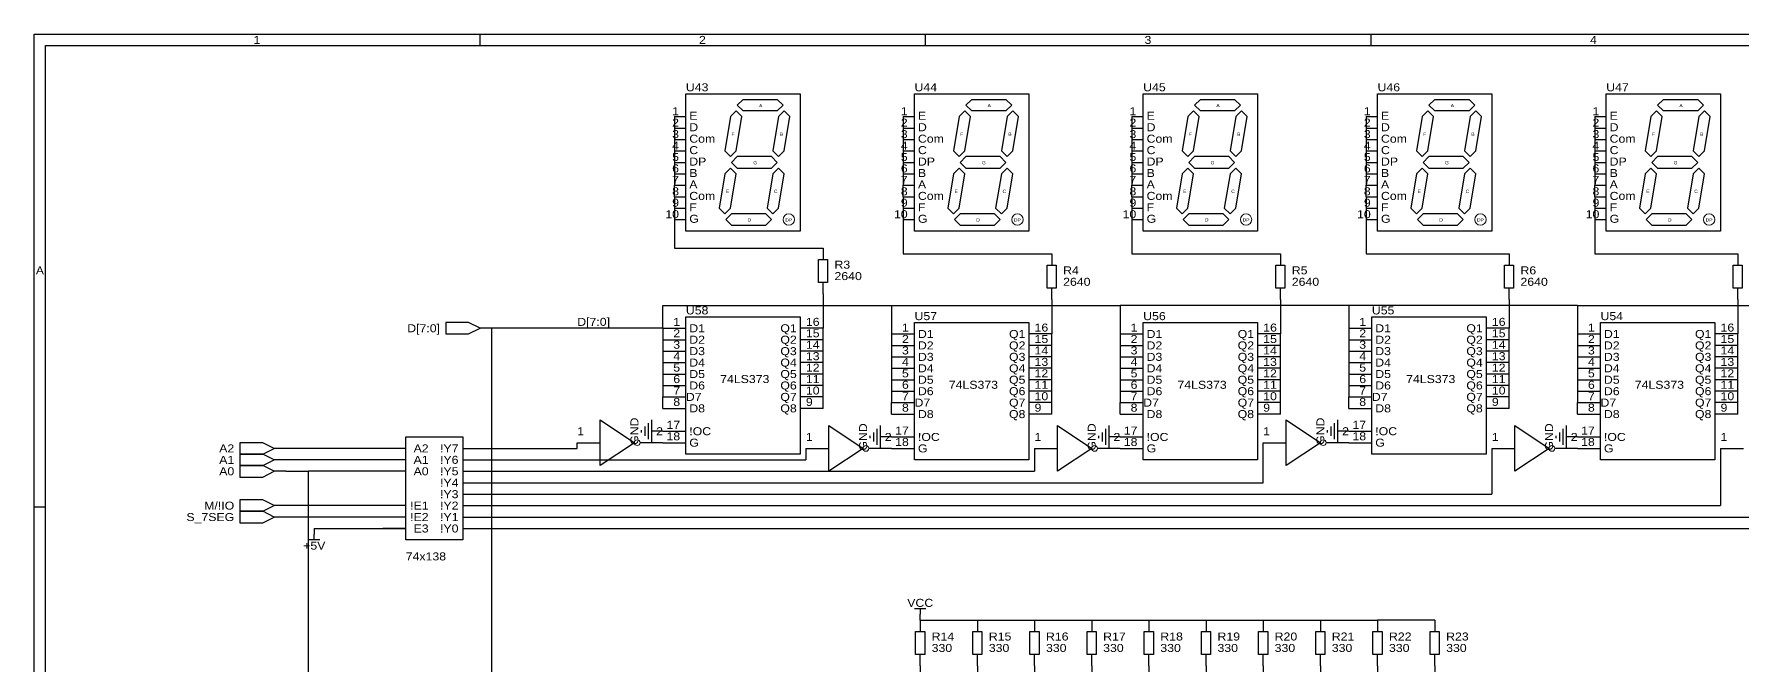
# Model space of a CAD drawing. Header units: millimetres. Extents: x 0 to 594, y 0 to 420.
# Drawn here: x 0 to 379.6, y 279.4 to 419.6 of the extents above; entities that cross this region are included whole.
import ezdxf
from ezdxf.enums import TextEntityAlignment as Align

# ---------------------------------------------------------------- set-up
doc = ezdxf.new("R2010")
doc.units = ezdxf.units.MM
doc.header["$MEASUREMENT"] = 0
doc.styles.get("Standard").update_dxf_attribs({"font": 'arial.ttf'})

msp = doc.modelspace()

# ---------------------------------------------------------------- linework, layer by layer
at = {"color": 1, "true_color": 0xa00000}
for points in [[(0, 419.61), (593.85, 419.61), (593.85, 0), (0, 0)], [(2.54, 417.07), (591.31, 417.07), (591.31, 2.54), (2.54, 2.54)], [(174.24, 364.49), (174.24, 369.57), (176.28, 369.57), (176.28, 364.49)], [(225.04, 363.22), (225.04, 368.3), (227.08, 368.3), (227.08, 363.22)], [(275.84, 363.22), (275.84, 368.3), (277.88, 368.3), (277.88, 363.22)], [(326.64, 363.22), (326.64, 368.3), (328.68, 368.3), (328.68, 363.22)], [(377.44, 363.22), (377.44, 368.3), (379.48, 368.3), (379.48, 363.22)], [(144.78, 356.87), (170.18, 356.87), (170.18, 326.39), (144.78, 326.39)], [(297.18, 356.87), (322.58, 356.87), (322.58, 326.39), (297.18, 326.39)], [(99.06, 354.33), (96.52, 355.6), (91.44, 355.6), (91.44, 353.06), (96.52, 353.06)], [(195.58, 355.6), (220.98, 355.6), (220.98, 325.12), (195.58, 325.12)], [(246.38, 355.6), (271.78, 355.6), (271.78, 325.12), (246.38, 325.12)], [(347.98, 355.6), (373.38, 355.6), (373.38, 325.12), (347.98, 325.12)], [(125.73, 328.93), (125.73, 334.01), (133.35, 328.93), (125.73, 323.85)], [(176.53, 327.66), (176.53, 332.74), (184.15, 327.66), (176.53, 322.58)], [(227.33, 327.66), (227.33, 332.74), (234.95, 327.66), (227.33, 322.58)], [(278.13, 328.93), (278.13, 334.01), (285.75, 328.93), (278.13, 323.85)], [(328.93, 327.66), (328.93, 332.74), (336.55, 327.66), (328.93, 322.58)], [(53.34, 327.66), (50.8, 328.93), (45.72, 328.93), (45.72, 326.39), (50.8, 326.39)], [(82.55, 330.2), (95.25, 330.2), (95.25, 307.34), (82.55, 307.34)], [(53.34, 325.12), (50.8, 326.39), (45.72, 326.39), (45.72, 323.85), (50.8, 323.85)], [(53.34, 322.58), (50.8, 323.85), (45.72, 323.85), (45.72, 321.31), (50.8, 321.31)], [(53.34, 314.96), (50.8, 316.23), (45.72, 316.23), (45.72, 313.69), (50.8, 313.69)], [(53.34, 312.42), (50.8, 313.69), (45.72, 313.69), (45.72, 311.15), (50.8, 311.15)], [(195.83, 281.94), (195.83, 287.02), (197.87, 287.02), (197.87, 281.94)], [(208.53, 281.94), (208.53, 287.02), (210.57, 287.02), (210.57, 281.94)], [(221.23, 281.94), (221.23, 287.02), (223.27, 287.02), (223.27, 281.94)], [(233.93, 281.94), (233.93, 287.02), (235.97, 287.02), (235.97, 281.94)], [(246.63, 281.94), (246.63, 287.02), (248.67, 287.02), (248.67, 281.94)], [(259.33, 281.94), (259.33, 287.02), (261.37, 287.02), (261.37, 281.94)], [(272.03, 281.94), (272.03, 287.02), (274.07, 287.02), (274.07, 281.94)], [(284.73, 281.94), (284.73, 287.02), (286.77, 287.02), (286.77, 281.94)], [(297.43, 281.94), (297.43, 287.02), (299.47, 287.02), (299.47, 281.94)], [(310.13, 281.94), (310.13, 287.02), (312.17, 287.02), (312.17, 281.94)]]:
    msp.add_lwpolyline(points, close=True, dxfattribs=at)
for points in [[(98.98, 419.61), (98.98, 417.07)], [(197.95, 419.61), (197.95, 417.07)], [(296.93, 419.61), (296.93, 417.07)], [(144.78, 406.4), (170.18, 406.4)], [(144.78, 375.92), (144.78, 406.4)], [(170.18, 406.4), (170.18, 375.92)], [(195.58, 406.4), (220.98, 406.4)], [(195.58, 375.92), (195.58, 406.4)], [(220.98, 406.4), (220.98, 375.92)], [(246.38, 406.4), (271.78, 406.4)], [(246.38, 375.92), (246.38, 406.4)], [(271.78, 406.4), (271.78, 375.92)], [(298.45, 406.4), (323.85, 406.4)], [(298.45, 375.92), (298.45, 406.4)], [(323.85, 406.4), (323.85, 375.92)], [(349.25, 406.4), (374.65, 406.4)], [(349.25, 375.92), (349.25, 406.4)], [(374.65, 406.4), (374.65, 375.92)], [(155.96, 402.59), (154.69, 401.32)], [(155.96, 402.59), (157.23, 401.32)], [(156.21, 403.86), (157.48, 405.13)], [(157.48, 402.59), (156.21, 403.86)], [(157.48, 405.13), (165.1, 405.13)], [(165.1, 402.59), (157.48, 402.59)], [(165.1, 405.13), (166.37, 403.86)], [(166.37, 403.86), (165.1, 402.59)], [(166.62, 402.59), (165.35, 401.32)], [(166.62, 402.59), (167.89, 401.32)], [(206.76, 402.59), (205.49, 401.32)], [(206.76, 402.59), (208.03, 401.32)], [(207.01, 403.86), (208.28, 405.13)], [(208.28, 402.59), (207.01, 403.86)], [(208.28, 405.13), (215.9, 405.13)], [(215.9, 402.59), (208.28, 402.59)], [(215.9, 405.13), (217.17, 403.86)], [(217.17, 403.86), (215.9, 402.59)], [(217.42, 402.59), (216.15, 401.32)], [(217.42, 402.59), (218.69, 401.32)], [(257.56, 402.59), (256.29, 401.32)], [(257.56, 402.59), (258.83, 401.32)], [(257.81, 403.86), (259.08, 405.13)], [(259.08, 402.59), (257.81, 403.86)], [(259.08, 405.13), (266.7, 405.13)], [(266.7, 402.59), (259.08, 402.59)], [(266.7, 405.13), (267.97, 403.86)], [(267.97, 403.86), (266.7, 402.59)], [(268.22, 402.59), (266.95, 401.32)], [(268.22, 402.59), (269.49, 401.32)], [(309.63, 402.59), (308.36, 401.32)], [(309.63, 402.59), (310.9, 401.32)], [(309.88, 403.86), (311.15, 405.13)], [(311.15, 402.59), (309.88, 403.86)], [(311.15, 405.13), (318.77, 405.13)], [(318.77, 402.59), (311.15, 402.59)], [(318.77, 405.13), (320.04, 403.86)], [(320.04, 403.86), (318.77, 402.59)], [(320.29, 402.59), (319.02, 401.32)], [(320.29, 402.59), (321.56, 401.32)], [(360.43, 402.59), (359.16, 401.32)], [(360.43, 402.59), (361.7, 401.32)], [(360.68, 403.86), (361.95, 405.13)], [(361.95, 402.59), (360.68, 403.86)], [(361.95, 405.13), (369.57, 405.13)], [(369.57, 402.59), (361.95, 402.59)], [(369.57, 405.13), (370.84, 403.86)], [(370.84, 403.86), (369.57, 402.59)], [(371.09, 402.59), (369.82, 401.32)], [(371.09, 402.59), (372.36, 401.32)], [(154.69, 401.32), (153.42, 393.7)], [(155.96, 393.7), (157.23, 401.32)], [(165.35, 401.32), (164.08, 393.7)], [(166.62, 393.7), (167.89, 401.32)], [(205.49, 401.32), (204.22, 393.7)], [(206.76, 393.7), (208.03, 401.32)], [(216.15, 401.32), (214.88, 393.7)], [(217.42, 393.7), (218.69, 401.32)], [(256.29, 401.32), (255.02, 393.7)], [(257.56, 393.7), (258.83, 401.32)], [(266.95, 401.32), (265.68, 393.7)], [(268.22, 393.7), (269.49, 401.32)], [(308.36, 401.32), (307.09, 393.7)], [(309.63, 393.7), (310.9, 401.32)], [(319.02, 401.32), (317.75, 393.7)], [(320.29, 393.7), (321.56, 401.32)], [(359.16, 401.32), (357.89, 393.7)], [(360.43, 393.7), (361.7, 401.32)], [(369.82, 401.32), (368.55, 393.7)], [(371.09, 393.7), (372.36, 401.32)], [(153.42, 393.7), (154.69, 392.43)], [(154.69, 392.43), (155.96, 393.7)], [(154.94, 391.16), (156.21, 392.43)], [(154.94, 391.16), (156.21, 389.89)], [(163.83, 392.43), (156.21, 392.43)], [(165.1, 391.16), (163.83, 392.43)], [(163.83, 389.89), (165.1, 391.16)], [(164.08, 393.7), (165.35, 392.43)], [(165.35, 392.43), (166.62, 393.7)], [(204.22, 393.7), (205.49, 392.43)], [(205.49, 392.43), (206.76, 393.7)], [(205.74, 391.16), (207.01, 392.43)], [(205.74, 391.16), (207.01, 389.89)], [(214.63, 392.43), (207.01, 392.43)], [(215.9, 391.16), (214.63, 392.43)], [(214.63, 389.89), (215.9, 391.16)], [(214.88, 393.7), (216.15, 392.43)], [(216.15, 392.43), (217.42, 393.7)], [(255.02, 393.7), (256.29, 392.43)], [(256.29, 392.43), (257.56, 393.7)], [(256.54, 391.16), (257.81, 392.43)], [(256.54, 391.16), (257.81, 389.89)], [(265.43, 392.43), (257.81, 392.43)], [(266.7, 391.16), (265.43, 392.43)], [(265.43, 389.89), (266.7, 391.16)], [(265.68, 393.7), (266.95, 392.43)], [(266.95, 392.43), (268.22, 393.7)], [(307.09, 393.7), (308.36, 392.43)], [(308.36, 392.43), (309.63, 393.7)], [(308.61, 391.16), (309.88, 392.43)], [(308.61, 391.16), (309.88, 389.89)], [(317.5, 392.43), (309.88, 392.43)], [(318.77, 391.16), (317.5, 392.43)], [(317.5, 389.89), (318.77, 391.16)], [(317.75, 393.7), (319.02, 392.43)], [(319.02, 392.43), (320.29, 393.7)], [(357.89, 393.7), (359.16, 392.43)], [(359.16, 392.43), (360.43, 393.7)], [(359.41, 391.16), (360.68, 392.43)], [(359.41, 391.16), (360.68, 389.89)], [(368.3, 392.43), (360.68, 392.43)], [(369.57, 391.16), (368.3, 392.43)], [(368.3, 389.89), (369.57, 391.16)], [(368.55, 393.7), (369.82, 392.43)], [(369.82, 392.43), (371.09, 393.7)], [(153.42, 388.62), (152.15, 381)], [(154.69, 389.89), (153.42, 388.62)], [(154.69, 389.89), (155.96, 388.62)], [(154.69, 381), (155.96, 388.62)], [(156.21, 389.89), (163.83, 389.89)], [(164.08, 388.62), (162.81, 381)], [(165.35, 389.89), (164.08, 388.62)], [(165.35, 389.89), (166.62, 388.62)], [(165.35, 381), (166.62, 388.62)], [(204.22, 388.62), (202.95, 381)], [(205.49, 389.89), (204.22, 388.62)], [(205.49, 389.89), (206.76, 388.62)], [(205.49, 381), (206.76, 388.62)], [(207.01, 389.89), (214.63, 389.89)], [(214.88, 388.62), (213.61, 381)], [(216.15, 389.89), (214.88, 388.62)], [(216.15, 389.89), (217.42, 388.62)], [(216.15, 381), (217.42, 388.62)], [(255.02, 388.62), (253.75, 381)], [(256.29, 389.89), (255.02, 388.62)], [(256.29, 389.89), (257.56, 388.62)], [(256.29, 381), (257.56, 388.62)], [(257.81, 389.89), (265.43, 389.89)], [(265.68, 388.62), (264.41, 381)], [(266.95, 389.89), (265.68, 388.62)], [(266.95, 389.89), (268.22, 388.62)], [(266.95, 381), (268.22, 388.62)], [(307.09, 388.62), (305.82, 381)], [(308.36, 389.89), (307.09, 388.62)], [(308.36, 389.89), (309.63, 388.62)], [(308.36, 381), (309.63, 388.62)], [(309.88, 389.89), (317.5, 389.89)], [(317.75, 388.62), (316.48, 381)], [(319.02, 389.89), (317.75, 388.62)], [(319.02, 389.89), (320.29, 388.62)], [(319.02, 381), (320.29, 388.62)], [(357.89, 388.62), (356.62, 381)], [(359.16, 389.89), (357.89, 388.62)], [(359.16, 389.89), (360.43, 388.62)], [(359.16, 381), (360.43, 388.62)], [(360.68, 389.89), (368.3, 389.89)], [(368.55, 388.62), (367.28, 381)], [(369.82, 389.89), (368.55, 388.62)], [(369.82, 389.89), (371.09, 388.62)], [(369.82, 381), (371.09, 388.62)], [(152.15, 381), (153.42, 379.73)], [(153.42, 379.73), (154.69, 381)], [(153.67, 378.46), (154.94, 379.73)], [(162.56, 379.73), (154.94, 379.73)], [(163.83, 378.46), (162.56, 379.73)], [(162.81, 381), (164.08, 379.73)], [(164.08, 379.73), (165.35, 381)], [(202.95, 381), (204.22, 379.73)], [(204.22, 379.73), (205.49, 381)], [(204.47, 378.46), (205.74, 379.73)], [(213.36, 379.73), (205.74, 379.73)], [(214.63, 378.46), (213.36, 379.73)], [(213.61, 381), (214.88, 379.73)], [(214.88, 379.73), (216.15, 381)], [(253.75, 381), (255.02, 379.73)], [(255.02, 379.73), (256.29, 381)], [(255.27, 378.46), (256.54, 379.73)], [(264.16, 379.73), (256.54, 379.73)], [(265.43, 378.46), (264.16, 379.73)], [(264.41, 381), (265.68, 379.73)], [(265.68, 379.73), (266.95, 381)], [(305.82, 381), (307.09, 379.73)], [(307.09, 379.73), (308.36, 381)], [(307.34, 378.46), (308.61, 379.73)], [(316.23, 379.73), (308.61, 379.73)], [(317.5, 378.46), (316.23, 379.73)], [(316.48, 381), (317.75, 379.73)], [(317.75, 379.73), (319.02, 381)], [(356.62, 381), (357.89, 379.73)], [(357.89, 379.73), (359.16, 381)], [(358.14, 378.46), (359.41, 379.73)], [(367.03, 379.73), (359.41, 379.73)], [(368.3, 378.46), (367.03, 379.73)], [(367.28, 381), (368.55, 379.73)], [(368.55, 379.73), (369.82, 381)], [(170.18, 375.92), (144.78, 375.92)], [(153.67, 378.46), (154.94, 377.19)], [(154.94, 377.19), (162.56, 377.19)], [(162.56, 377.19), (163.83, 378.46)], [(220.98, 375.92), (195.58, 375.92)], [(204.47, 378.46), (205.74, 377.19)], [(205.74, 377.19), (213.36, 377.19)], [(213.36, 377.19), (214.63, 378.46)], [(271.78, 375.92), (246.38, 375.92)], [(255.27, 378.46), (256.54, 377.19)], [(256.54, 377.19), (264.16, 377.19)], [(264.16, 377.19), (265.43, 378.46)], [(323.85, 375.92), (298.45, 375.92)], [(307.34, 378.46), (308.61, 377.19)], [(308.61, 377.19), (316.23, 377.19)], [(316.23, 377.19), (317.5, 378.46)], [(374.65, 375.92), (349.25, 375.92)], [(358.14, 378.46), (359.41, 377.19)], [(359.41, 377.19), (367.03, 377.19)], [(367.03, 377.19), (368.3, 378.46)], [(134.87, 331.72), (134.87, 331.22)], [(135.64, 332.49), (135.64, 330.45)], [(136.4, 333.25), (136.4, 329.69)], [(137.16, 334.01), (137.16, 328.93)], [(185.67, 330.45), (185.67, 329.95)], [(186.44, 331.22), (186.44, 329.18)], [(187.2, 331.98), (187.2, 328.42)], [(187.96, 332.74), (187.96, 327.66)], [(236.47, 330.45), (236.47, 329.95)], [(237.24, 331.22), (237.24, 329.18)], [(238, 331.98), (238, 328.42)], [(238.76, 332.74), (238.76, 327.66)], [(287.27, 331.72), (287.27, 331.22)], [(288.04, 332.49), (288.04, 330.45)], [(288.8, 333.25), (288.8, 329.69)], [(289.56, 334.01), (289.56, 328.93)], [(338.07, 330.45), (338.07, 329.95)], [(338.84, 331.22), (338.84, 329.18)], [(339.6, 331.98), (339.6, 328.42)], [(340.36, 332.74), (340.36, 327.66)], [(0, 314.71), (2.54, 314.71)], [(62.23, 307.34), (62.23, 308.61)], [(63.5, 307.34), (60.96, 307.34)], [(195.58, 292.1), (198.12, 292.1)], [(196.85, 292.1), (196.85, 290.83)]]:
    msp.add_lwpolyline(points, dxfattribs=at)
at = {"color": 1, "true_color": 0x880000}
for points in [[(142.24, 401.32), (144.78, 401.32)], [(142.24, 398.78), (144.78, 398.78)], [(193.04, 401.32), (195.58, 401.32)], [(193.04, 398.78), (195.58, 398.78)], [(243.84, 401.32), (246.38, 401.32)], [(243.84, 398.78), (246.38, 398.78)], [(295.91, 401.32), (298.45, 401.32)], [(295.91, 398.78), (298.45, 398.78)], [(346.71, 401.32), (349.25, 401.32)], [(346.71, 398.78), (349.25, 398.78)], [(142.24, 396.24), (144.78, 396.24)], [(193.04, 396.24), (195.58, 396.24)], [(243.84, 396.24), (246.38, 396.24)], [(295.91, 396.24), (298.45, 396.24)], [(346.71, 396.24), (349.25, 396.24)], [(142.24, 393.7), (144.78, 393.7)], [(142.24, 391.16), (144.78, 391.16)], [(193.04, 393.7), (195.58, 393.7)], [(193.04, 391.16), (195.58, 391.16)], [(243.84, 393.7), (246.38, 393.7)], [(243.84, 391.16), (246.38, 391.16)], [(295.91, 393.7), (298.45, 393.7)], [(295.91, 391.16), (298.45, 391.16)], [(346.71, 393.7), (349.25, 393.7)], [(346.71, 391.16), (349.25, 391.16)], [(142.24, 388.62), (144.78, 388.62)], [(193.04, 388.62), (195.58, 388.62)], [(243.84, 388.62), (246.38, 388.62)], [(295.91, 388.62), (298.45, 388.62)], [(346.71, 388.62), (349.25, 388.62)], [(142.24, 386.08), (144.78, 386.08)], [(142.24, 383.54), (144.78, 383.54)], [(193.04, 386.08), (195.58, 386.08)], [(193.04, 383.54), (195.58, 383.54)], [(243.84, 386.08), (246.38, 386.08)], [(243.84, 383.54), (246.38, 383.54)], [(295.91, 386.08), (298.45, 386.08)], [(295.91, 383.54), (298.45, 383.54)], [(346.71, 386.08), (349.25, 386.08)], [(346.71, 383.54), (349.25, 383.54)], [(142.24, 381), (144.78, 381)], [(193.04, 381), (195.58, 381)], [(243.84, 381), (246.38, 381)], [(295.91, 381), (298.45, 381)], [(346.71, 381), (349.25, 381)], [(142.24, 378.46), (144.78, 378.46)], [(193.04, 378.46), (195.58, 378.46)], [(243.84, 378.46), (246.38, 378.46)], [(295.91, 378.46), (298.45, 378.46)], [(346.71, 378.46), (349.25, 378.46)], [(175.26, 372.11), (175.26, 369.57)], [(226.06, 370.84), (226.06, 368.3)], [(276.86, 370.84), (276.86, 368.3)], [(327.66, 370.84), (327.66, 368.3)], [(378.46, 370.84), (378.46, 368.3)], [(175.26, 361.95), (175.26, 364.49)], [(226.06, 360.68), (226.06, 363.22)], [(276.86, 360.68), (276.86, 363.22)], [(327.66, 360.68), (327.66, 363.22)], [(378.46, 360.68), (378.46, 363.22)], [(101.6, 354.33), (99.06, 354.33)], [(139.7, 354.33), (144.78, 354.33)], [(175.26, 354.33), (170.18, 354.33)], [(190.5, 353.06), (195.58, 353.06)], [(226.06, 353.06), (220.98, 353.06)], [(241.3, 353.06), (246.38, 353.06)], [(276.86, 353.06), (271.78, 353.06)], [(292.1, 354.33), (297.18, 354.33)], [(327.66, 354.33), (322.58, 354.33)], [(342.9, 353.06), (347.98, 353.06)], [(378.46, 353.06), (373.38, 353.06)], [(139.7, 351.79), (144.78, 351.79)], [(139.7, 349.25), (144.78, 349.25)], [(175.26, 351.79), (170.18, 351.79)], [(175.26, 349.25), (170.18, 349.25)], [(190.5, 350.52), (195.58, 350.52)], [(226.06, 350.52), (220.98, 350.52)], [(241.3, 350.52), (246.38, 350.52)], [(276.86, 350.52), (271.78, 350.52)], [(292.1, 351.79), (297.18, 351.79)], [(292.1, 349.25), (297.18, 349.25)], [(327.66, 351.79), (322.58, 351.79)], [(327.66, 349.25), (322.58, 349.25)], [(342.9, 350.52), (347.98, 350.52)], [(378.46, 350.52), (373.38, 350.52)], [(139.7, 346.71), (144.78, 346.71)], [(175.26, 346.71), (170.18, 346.71)], [(190.5, 347.98), (195.58, 347.98)], [(190.5, 345.44), (195.58, 345.44)], [(226.06, 347.98), (220.98, 347.98)], [(226.06, 345.44), (220.98, 345.44)], [(241.3, 347.98), (246.38, 347.98)], [(241.3, 345.44), (246.38, 345.44)], [(276.86, 347.98), (271.78, 347.98)], [(276.86, 345.44), (271.78, 345.44)], [(292.1, 346.71), (297.18, 346.71)], [(327.66, 346.71), (322.58, 346.71)], [(342.9, 347.98), (347.98, 347.98)], [(342.9, 345.44), (347.98, 345.44)], [(378.46, 347.98), (373.38, 347.98)], [(378.46, 345.44), (373.38, 345.44)], [(139.7, 344.17), (144.78, 344.17)], [(175.26, 344.17), (170.18, 344.17)], [(190.5, 342.9), (195.58, 342.9)], [(226.06, 342.9), (220.98, 342.9)], [(241.3, 342.9), (246.38, 342.9)], [(276.86, 342.9), (271.78, 342.9)], [(292.1, 344.17), (297.18, 344.17)], [(327.66, 344.17), (322.58, 344.17)], [(342.9, 342.9), (347.98, 342.9)], [(378.46, 342.9), (373.38, 342.9)], [(139.7, 341.63), (144.78, 341.63)], [(139.7, 339.09), (144.78, 339.09)], [(175.26, 341.63), (170.18, 341.63)], [(175.26, 339.09), (170.18, 339.09)], [(190.5, 340.36), (195.58, 340.36)], [(226.06, 340.36), (220.98, 340.36)], [(241.3, 340.36), (246.38, 340.36)], [(276.86, 340.36), (271.78, 340.36)], [(292.1, 341.63), (297.18, 341.63)], [(292.1, 339.09), (297.18, 339.09)], [(327.66, 341.63), (322.58, 341.63)], [(327.66, 339.09), (322.58, 339.09)], [(342.9, 340.36), (347.98, 340.36)], [(378.46, 340.36), (373.38, 340.36)], [(139.7, 336.55), (144.78, 336.55)], [(175.26, 336.55), (170.18, 336.55)], [(190.5, 337.82), (195.58, 337.82)], [(190.5, 335.28), (195.58, 335.28)], [(226.06, 337.82), (220.98, 337.82)], [(226.06, 335.28), (220.98, 335.28)], [(241.3, 337.82), (246.38, 337.82)], [(241.3, 335.28), (246.38, 335.28)], [(276.86, 337.82), (271.78, 337.82)], [(276.86, 335.28), (271.78, 335.28)], [(292.1, 336.55), (297.18, 336.55)], [(327.66, 336.55), (322.58, 336.55)], [(342.9, 337.82), (347.98, 337.82)], [(342.9, 335.28), (347.98, 335.28)], [(378.46, 337.82), (373.38, 337.82)], [(378.46, 335.28), (373.38, 335.28)], [(139.7, 331.47), (137.16, 331.47)], [(139.7, 331.47), (144.78, 331.47)], [(292.1, 331.47), (289.56, 331.47)], [(292.1, 331.47), (297.18, 331.47)], [(55.88, 327.66), (53.34, 327.66)], [(82.55, 327.66), (77.47, 327.66)], [(95.25, 327.66), (100.33, 327.66)], [(120.65, 328.93), (125.73, 328.93)], [(139.7, 328.93), (134.62, 328.93)], [(139.7, 328.93), (144.78, 328.93)], [(171.45, 327.66), (176.53, 327.66)], [(190.5, 327.66), (185.42, 327.66)], [(190.5, 330.2), (187.96, 330.2)], [(190.5, 330.2), (195.58, 330.2)], [(190.5, 327.66), (195.58, 327.66)], [(222.25, 327.66), (227.33, 327.66)], [(241.3, 327.66), (236.22, 327.66)], [(241.3, 330.2), (238.76, 330.2)], [(241.3, 330.2), (246.38, 330.2)], [(241.3, 327.66), (246.38, 327.66)], [(273.05, 328.93), (278.13, 328.93)], [(292.1, 328.93), (287.02, 328.93)], [(292.1, 328.93), (297.18, 328.93)], [(323.85, 327.66), (328.93, 327.66)], [(342.9, 327.66), (337.82, 327.66)], [(342.9, 330.2), (340.36, 330.2)], [(342.9, 330.2), (347.98, 330.2)], [(342.9, 327.66), (347.98, 327.66)], [(374.65, 327.66), (379.73, 327.66)], [(55.88, 325.12), (53.34, 325.12)], [(82.55, 325.12), (77.47, 325.12)], [(95.25, 325.12), (100.33, 325.12)], [(55.88, 322.58), (53.34, 322.58)], [(82.55, 322.58), (77.47, 322.58)], [(95.25, 322.58), (100.33, 322.58)], [(95.25, 320.04), (100.33, 320.04)], [(95.25, 317.5), (100.33, 317.5)], [(55.88, 314.96), (53.34, 314.96)], [(55.88, 312.42), (53.34, 312.42)], [(82.55, 314.96), (77.47, 314.96)], [(82.55, 312.42), (77.47, 312.42)], [(95.25, 314.96), (100.33, 314.96)], [(95.25, 312.42), (100.33, 312.42)], [(62.23, 309.88), (62.23, 308.61)], [(82.55, 309.88), (77.47, 309.88)], [(95.25, 309.88), (100.33, 309.88)], [(196.85, 289.56), (196.85, 290.83)], [(196.85, 289.56), (196.85, 287.02)], [(209.55, 289.56), (209.55, 287.02)], [(222.25, 289.56), (222.25, 287.02)], [(234.95, 289.56), (234.95, 287.02)], [(247.65, 289.56), (247.65, 287.02)], [(260.35, 289.56), (260.35, 287.02)], [(273.05, 289.56), (273.05, 287.02)], [(285.75, 289.56), (285.75, 287.02)], [(298.45, 289.56), (298.45, 287.02)], [(311.15, 289.56), (311.15, 287.02)], [(196.85, 279.4), (196.85, 281.94)], [(209.55, 279.4), (209.55, 281.94)], [(222.25, 279.4), (222.25, 281.94)], [(234.95, 279.4), (234.95, 281.94)], [(247.65, 279.4), (247.65, 281.94)], [(260.35, 279.4), (260.35, 281.94)], [(273.05, 279.4), (273.05, 281.94)], [(285.75, 279.4), (285.75, 281.94)], [(298.45, 279.4), (298.45, 281.94)], [(311.15, 279.4), (311.15, 281.94)]]:
    msp.add_lwpolyline(points, dxfattribs=at)
at = {"color": 1, "true_color": 0x008800}
for points in [[(142.24, 401.32), (142.24, 398.78)], [(142.24, 398.78), (142.24, 396.24)], [(193.04, 401.32), (193.04, 398.78)], [(193.04, 398.78), (193.04, 396.24)], [(243.84, 401.32), (243.84, 398.78)], [(243.84, 398.78), (243.84, 396.24)], [(295.91, 401.32), (295.91, 398.78)], [(295.91, 398.78), (295.91, 396.24)], [(346.71, 401.32), (346.71, 398.78)], [(346.71, 398.78), (346.71, 396.24)], [(142.24, 396.24), (142.24, 393.7)], [(193.04, 396.24), (193.04, 393.7)], [(243.84, 396.24), (243.84, 393.7)], [(295.91, 396.24), (295.91, 393.7)], [(346.71, 396.24), (346.71, 393.7)], [(142.24, 393.7), (142.24, 391.16)], [(142.24, 391.16), (142.24, 388.62)], [(193.04, 393.7), (193.04, 391.16)], [(193.04, 391.16), (193.04, 388.62)], [(243.84, 393.7), (243.84, 391.16)], [(243.84, 391.16), (243.84, 388.62)], [(295.91, 393.7), (295.91, 391.16)], [(295.91, 391.16), (295.91, 388.62)], [(346.71, 393.7), (346.71, 391.16)], [(346.71, 391.16), (346.71, 388.62)], [(142.24, 388.62), (142.24, 386.08)], [(193.04, 388.62), (193.04, 386.08)], [(243.84, 388.62), (243.84, 386.08)], [(295.91, 388.62), (295.91, 386.08)], [(346.71, 388.62), (346.71, 386.08)], [(142.24, 383.54), (142.24, 386.08)], [(142.24, 383.54), (142.24, 381)], [(193.04, 383.54), (193.04, 386.08)], [(193.04, 383.54), (193.04, 381)], [(243.84, 383.54), (243.84, 386.08)], [(243.84, 383.54), (243.84, 381)], [(295.91, 383.54), (295.91, 386.08)], [(295.91, 383.54), (295.91, 381)], [(346.71, 383.54), (346.71, 386.08)], [(346.71, 383.54), (346.71, 381)], [(142.24, 381), (142.24, 378.46)], [(193.04, 381), (193.04, 378.46)], [(243.84, 381), (243.84, 378.46)], [(295.91, 381), (295.91, 378.46)], [(346.71, 381), (346.71, 378.46)], [(142.24, 378.46), (142.24, 372.11)], [(193.04, 378.46), (193.04, 370.84)], [(243.84, 378.46), (243.84, 370.84)], [(295.91, 378.46), (295.91, 370.84)], [(346.71, 378.46), (346.71, 370.84)], [(142.24, 372.11), (175.26, 372.11)], [(193.04, 370.84), (226.06, 370.84)], [(243.84, 370.84), (276.86, 370.84)], [(295.91, 370.84), (327.66, 370.84)], [(346.71, 370.84), (378.46, 370.84)], [(175.26, 361.95), (175.26, 354.33)], [(226.06, 360.68), (226.06, 353.06)], [(276.86, 360.68), (276.86, 353.06)], [(327.66, 360.68), (327.66, 354.33)], [(378.46, 360.68), (378.46, 353.06)], [(139.7, 354.33), (139.7, 359.41)], [(139.7, 359.41), (190.5, 359.41)], [(190.5, 359.41), (190.5, 353.06)], [(190.5, 359.41), (241.3, 359.41)], [(241.3, 359.41), (241.3, 353.06)], [(292.1, 359.41), (241.3, 359.41)], [(292.1, 359.41), (292.1, 354.33)], [(342.9, 359.41), (292.1, 359.41)], [(342.9, 359.41), (342.9, 353.06)], [(342.9, 359.41), (393.7, 359.41)], [(139.7, 354.33), (101.6, 354.33)], [(101.6, 354.33), (101.6, 82.55)], [(139.7, 354.33), (139.7, 351.79)], [(175.26, 351.79), (175.26, 354.33)], [(190.5, 353.06), (190.5, 350.52)], [(226.06, 350.52), (226.06, 353.06)], [(241.3, 353.06), (241.3, 350.52)], [(276.86, 350.52), (276.86, 353.06)], [(292.1, 354.33), (292.1, 351.79)], [(327.66, 351.79), (327.66, 354.33)], [(342.9, 353.06), (342.9, 350.52)], [(378.46, 350.52), (378.46, 353.06)], [(139.7, 351.79), (139.7, 349.25)], [(139.7, 349.25), (139.7, 346.71)], [(175.26, 349.25), (175.26, 351.79)], [(175.26, 346.71), (175.26, 349.25)], [(190.5, 350.52), (190.5, 347.98)], [(226.06, 347.98), (226.06, 350.52)], [(241.3, 350.52), (241.3, 347.98)], [(276.86, 347.98), (276.86, 350.52)], [(292.1, 351.79), (292.1, 349.25)], [(292.1, 349.25), (292.1, 346.71)], [(327.66, 349.25), (327.66, 351.79)], [(327.66, 346.71), (327.66, 349.25)], [(342.9, 350.52), (342.9, 347.98)], [(378.46, 347.98), (378.46, 350.52)], [(139.7, 346.71), (139.7, 344.17)], [(175.26, 344.17), (175.26, 346.71)], [(190.5, 347.98), (190.5, 345.44)], [(190.5, 345.44), (190.5, 342.9)], [(226.06, 345.44), (226.06, 347.98)], [(226.06, 342.9), (226.06, 345.44)], [(241.3, 347.98), (241.3, 345.44)], [(241.3, 345.44), (241.3, 342.9)], [(276.86, 345.44), (276.86, 347.98)], [(276.86, 342.9), (276.86, 345.44)], [(292.1, 346.71), (292.1, 344.17)], [(327.66, 344.17), (327.66, 346.71)], [(342.9, 347.98), (342.9, 345.44)], [(342.9, 345.44), (342.9, 342.9)], [(378.46, 345.44), (378.46, 347.98)], [(378.46, 342.9), (378.46, 345.44)], [(139.7, 344.17), (139.7, 341.63)], [(175.26, 341.63), (175.26, 344.17)], [(190.5, 342.9), (190.5, 340.36)], [(226.06, 340.36), (226.06, 342.9)], [(241.3, 342.9), (241.3, 340.36)], [(276.86, 340.36), (276.86, 342.9)], [(292.1, 344.17), (292.1, 341.63)], [(327.66, 341.63), (327.66, 344.17)], [(342.9, 342.9), (342.9, 340.36)], [(378.46, 340.36), (378.46, 342.9)], [(139.7, 341.63), (139.7, 339.09)], [(139.7, 336.55), (139.7, 339.09)], [(175.26, 339.09), (175.26, 341.63)], [(175.26, 336.55), (175.26, 339.09)], [(190.5, 340.36), (190.5, 337.82)], [(226.06, 337.82), (226.06, 340.36)], [(241.3, 340.36), (241.3, 337.82)], [(276.86, 337.82), (276.86, 340.36)], [(292.1, 341.63), (292.1, 339.09)], [(292.1, 336.55), (292.1, 339.09)], [(327.66, 339.09), (327.66, 341.63)], [(327.66, 336.55), (327.66, 339.09)], [(342.9, 340.36), (342.9, 337.82)], [(378.46, 337.82), (378.46, 340.36)], [(190.5, 335.28), (190.5, 337.82)], [(226.06, 335.28), (226.06, 337.82)], [(241.3, 335.28), (241.3, 337.82)], [(276.86, 335.28), (276.86, 337.82)], [(342.9, 335.28), (342.9, 337.82)], [(378.46, 335.28), (378.46, 337.82)], [(82.55, 327.66), (55.88, 327.66)], [(95.25, 327.66), (120.65, 327.66)], [(120.65, 327.66), (120.65, 328.93)], [(171.45, 327.66), (171.45, 325.12)], [(222.25, 327.66), (222.25, 322.58)], [(273.05, 320.04), (273.05, 328.93)], [(323.85, 327.66), (323.85, 317.5)], [(374.65, 327.66), (374.65, 314.96)], [(82.55, 325.12), (55.88, 325.12)], [(95.25, 325.12), (171.45, 325.12)], [(55.88, 322.58), (60.96, 322.58)], [(82.55, 322.58), (60.96, 322.58)], [(60.96, 80.01), (60.96, 322.58)], [(95.25, 322.58), (222.25, 322.58)], [(95.25, 320.04), (273.05, 320.04)], [(95.25, 317.5), (323.85, 317.5)], [(82.55, 314.96), (55.88, 314.96)], [(82.55, 312.42), (55.88, 312.42)], [(95.25, 314.96), (374.65, 314.96)], [(95.25, 312.42), (425.45, 312.42)], [(62.23, 309.88), (82.55, 309.88)], [(95.25, 309.88), (476.25, 309.88)], [(196.85, 289.56), (209.55, 289.56)], [(209.55, 289.56), (222.25, 289.56)], [(222.25, 289.56), (234.95, 289.56)], [(234.95, 289.56), (247.65, 289.56)], [(247.65, 289.56), (260.35, 289.56)], [(260.35, 289.56), (273.05, 289.56)], [(273.05, 289.56), (285.75, 289.56)], [(285.75, 289.56), (298.45, 289.56)], [(311.15, 289.56), (298.45, 289.56)]]:
    msp.add_lwpolyline(points, dxfattribs=at)
at = {"color": 1, "true_color": 0x000000}
for points in [[(196.85, 279.4), (196.85, 275.59)], [(209.55, 279.4), (209.55, 275.59)], [(222.25, 279.4), (222.25, 275.59)], [(234.95, 279.4), (234.95, 275.59)], [(247.65, 279.4), (247.65, 275.59)], [(260.35, 279.4), (260.35, 275.59)], [(273.05, 279.4), (273.05, 275.59)], [(285.75, 279.4), (285.75, 275.59)], [(298.45, 279.4), (298.45, 275.59)], [(311.15, 279.4), (311.15, 275.59)]]:
    msp.add_lwpolyline(points, dxfattribs=at)
at = {"color": 1, "lineweight": 0, "true_color": 0xa00000}
for centre, radius in [((167.64, 378.46), 1.27), ((218.44, 378.46), 1.27), ((269.24, 378.46), 1.27), ((321.31, 378.46), 1.27), ((372.11, 378.46), 1.27), ((133.99, 328.93), 0.635), ((184.78, 327.66), 0.635), ((235.59, 327.66), 0.635), ((286.39, 328.93), 0.635), ((337.19, 327.66), 0.635)]:
    msp.add_circle(centre, radius, dxfattribs=at)

# ---------------------------------------------------------------- texts
at = {"color": 1, "true_color": 0xa00000, "width": 1.1}
for s, p in [('1', (49.49, 418.34)), ('2', (148.46, 418.34)), ('3', (247.44, 418.34)), ('4', (346.41, 418.34)), ('A', (1.27, 367.16))]:
    msp.add_text(s, height=1.78, dxfattribs=at).set_placement(p, align=Align.MIDDLE_CENTER)
at = {"color": 1, "true_color": 0x0000ff, "width": 1.1}
for s, p in [('U43', (144.78, 406.4)), ('U44', (195.58, 406.4)), ('U45', (246.38, 406.4)), ('U46', (298.45, 406.4)), ('U47', (349.25, 406.4)), ('R3', (177.8, 367.03)), ('2640', (177.8, 364.49)), ('2640', (228.6, 363.22)), ('R4', (228.6, 365.76)), ('2640', (279.4, 363.22)), ('R5', (279.4, 365.76)), ('2640', (330.2, 363.22)), ('R6', (330.2, 365.76)), ('U58', (144.78, 356.87)), ('U57', (195.58, 355.6)), ('U56', (246.38, 355.6)), ('U55', (297.18, 356.87)), ('U54', (347.98, 355.6)), ('D[7:0]', (120.65, 354.33)), ('R14', (199.39, 284.48)), ('R15', (212.09, 284.48)), ('R16', (224.79, 284.48)), ('R17', (237.49, 284.48)), ('R18', (250.19, 284.48)), ('R19', (262.89, 284.48)), ('R20', (275.59, 284.48)), ('R21', (288.29, 284.48)), ('R22', (300.99, 284.48)), ('R23', (313.69, 284.48)), ('330', (199.39, 281.94)), ('330', (212.09, 281.94)), ('330', (224.79, 281.94)), ('330', (237.49, 281.94)), ('330', (250.19, 281.94)), ('330', (262.89, 281.94)), ('330', (275.59, 281.94)), ('330', (288.29, 281.94)), ('330', (300.99, 281.94)), ('330', (313.69, 281.94))]:
    msp.add_text(s, height=1.778, dxfattribs=at).set_placement(p, align=Align.BOTTOM_LEFT)
at = {"color": 1, "true_color": 0x000000, "width": 1.1}
for s, height, p in [('1', 1.78, (143.26, 401.09)), ('1', 1.78, (194.06, 401.09)), ('1', 1.78, (244.86, 401.09)), ('1', 1.78, (296.93, 401.09)), ('1', 1.78, (347.73, 401.09)), ('2', 1.78, (143.26, 398.55)), ('2', 1.78, (194.06, 398.55)), ('2', 1.78, (244.86, 398.55)), ('2', 1.78, (296.93, 398.55)), ('2', 1.78, (347.73, 398.55)), ('4', 1.78, (143.26, 393.47)), ('3', 1.78, (143.26, 396.01)), ('4', 1.78, (194.06, 393.47)), ('3', 1.78, (194.06, 396.01)), ('4', 1.78, (244.86, 393.47)), ('3', 1.78, (244.86, 396.01)), ('4', 1.78, (296.93, 393.47)), ('3', 1.78, (296.93, 396.01)), ('4', 1.78, (347.73, 393.47)), ('3', 1.78, (347.73, 396.01)), ('5', 1.78, (143.26, 390.93)), ('5', 1.78, (194.06, 390.93)), ('5', 1.78, (244.86, 390.93)), ('5', 1.78, (296.93, 390.93)), ('5', 1.78, (347.73, 390.93)), ('6', 1.78, (143.26, 388.39)), ('7', 1.78, (143.26, 385.85)), ('6', 1.78, (194.06, 388.39)), ('7', 1.78, (194.06, 385.85)), ('6', 1.78, (244.86, 388.39)), ('7', 1.78, (244.86, 385.85)), ('6', 1.78, (296.93, 388.39)), ('7', 1.78, (296.93, 385.85)), ('6', 1.78, (347.73, 388.39)), ('7', 1.78, (347.73, 385.85)), ('8', 1.78, (143.26, 383.31)), ('8', 1.78, (194.06, 383.31)), ('8', 1.78, (244.86, 383.31)), ('8', 1.78, (296.93, 383.31)), ('8', 1.78, (347.73, 383.31)), ('10', 1.778, (143.26, 378.23)), ('9', 1.78, (143.26, 380.77)), ('10', 1.778, (194.06, 378.23)), ('9', 1.78, (194.06, 380.77)), ('10', 1.778, (244.86, 378.23)), ('9', 1.78, (244.86, 380.77)), ('10', 1.778, (296.93, 378.23)), ('9', 1.78, (296.93, 380.77)), ('10', 1.778, (347.73, 378.23)), ('9', 1.78, (347.73, 380.77)), ('2', 1.78, (143.51, 351.79)), ('1', 1.78, (143.51, 354.33)), ('1', 1.78, (194.31, 353.06)), ('1', 1.78, (245.11, 353.06)), ('2', 1.78, (295.91, 351.79)), ('1', 1.78, (295.91, 354.33)), ('1', 1.78, (346.71, 353.06)), ('3', 1.78, (143.51, 349.25)), ('3', 1.78, (194.31, 347.98)), ('2', 1.78, (194.31, 350.52)), ('3', 1.78, (245.11, 347.98)), ('2', 1.78, (245.11, 350.52)), ('3', 1.78, (295.91, 349.25)), ('3', 1.78, (346.71, 347.98)), ('2', 1.78, (346.71, 350.52)), ('4', 1.78, (143.51, 346.71)), ('5', 1.78, (143.51, 344.17)), ('4', 1.78, (194.31, 345.44)), ('4', 1.78, (245.11, 345.44)), ('4', 1.78, (295.91, 346.71)), ('5', 1.78, (295.91, 344.17)), ('4', 1.78, (346.71, 345.44)), ('6', 1.78, (143.51, 341.63)), ('5', 1.78, (194.31, 342.9)), ('6', 1.78, (194.31, 340.36)), ('5', 1.78, (245.11, 342.9)), ('6', 1.78, (245.11, 340.36)), ('6', 1.78, (295.91, 341.63)), ('5', 1.78, (346.71, 342.9)), ('6', 1.78, (346.71, 340.36)), ('8', 1.78, (143.51, 336.55)), ('7', 1.78, (143.51, 339.09)), ('7', 1.78, (194.31, 337.82)), ('7', 1.78, (245.11, 337.82)), ('8', 1.78, (295.91, 336.55)), ('7', 1.78, (295.91, 339.09)), ('7', 1.78, (346.71, 337.82)), ('8', 1.78, (194.31, 335.28)), ('8', 1.78, (245.11, 335.28)), ('8', 1.78, (346.71, 335.28)), ('17', 1.778, (143.51, 331.47)), ('18', 1.778, (143.51, 328.93)), ('17', 1.778, (194.31, 330.2)), ('17', 1.778, (245.11, 330.2)), ('17', 1.778, (295.91, 331.47)), ('18', 1.778, (295.91, 328.93)), ('17', 1.778, (346.71, 330.2)), ('18', 1.778, (194.31, 327.66)), ('18', 1.778, (245.11, 327.66)), ('18', 1.778, (346.71, 327.66))]:
    msp.add_text(s, height=height, dxfattribs=at).set_placement(p, align=Align.BOTTOM_RIGHT)
for s, height, p in [('E', 1.78, (145.54, 400.07)), ('A', 0.711, (161.04, 403.21)), ('E', 1.78, (196.34, 400.07)), ('A', 0.711, (211.84, 403.21)), ('E', 1.78, (247.14, 400.07)), ('A', 0.711, (262.64, 403.21)), ('E', 1.78, (299.21, 400.07)), ('A', 0.711, (314.71, 403.21)), ('E', 1.78, (350.01, 400.07)), ('A', 0.711, (365.51, 403.21)), ('D', 1.78, (145.54, 397.53)), ('D', 1.78, (196.34, 397.53)), ('D', 1.78, (247.14, 397.53)), ('D', 1.78, (299.21, 397.53)), ('D', 1.78, (350.01, 397.53)), ('Com', 1.778, (145.54, 394.99)), ('C', 1.78, (145.54, 392.45)), ('F', 0.711, (154.94, 396.86)), ('B', 0.711, (165.61, 396.86)), ('Com', 1.778, (196.34, 394.99)), ('C', 1.78, (196.34, 392.45)), ('F', 0.711, (205.74, 396.86)), ('B', 0.711, (216.41, 396.86)), ('Com', 1.778, (247.14, 394.99)), ('C', 1.78, (247.14, 392.45)), ('F', 0.711, (256.54, 396.86)), ('B', 0.711, (267.21, 396.86)), ('Com', 1.778, (299.21, 394.99)), ('C', 1.78, (299.21, 392.45)), ('F', 0.711, (308.61, 396.86)), ('B', 0.711, (319.28, 396.86)), ('Com', 1.778, (350.01, 394.99)), ('C', 1.78, (350.01, 392.45)), ('F', 0.711, (359.41, 396.86)), ('B', 0.711, (370.08, 396.86)), ('DP', 1.778, (145.54, 389.91)), ('G', 0.711, (159.77, 390.51)), ('DP', 1.778, (196.34, 389.91)), ('G', 0.711, (210.57, 390.51)), ('DP', 1.778, (247.14, 389.91)), ('G', 0.711, (261.37, 390.51)), ('DP', 1.778, (299.21, 389.91)), ('G', 0.711, (313.44, 390.51)), ('DP', 1.778, (350.01, 389.91)), ('G', 0.711, (364.24, 390.51)), ('B', 1.78, (145.54, 387.37)), ('B', 1.78, (196.34, 387.37)), ('B', 1.78, (247.14, 387.37)), ('B', 1.78, (299.21, 387.37)), ('B', 1.78, (350.01, 387.37)), ('A', 1.78, (145.54, 384.83)), ('Com', 1.778, (145.54, 382.29)), ('E', 0.711, (153.67, 384.16)), ('C', 0.711, (164.34, 384.16)), ('A', 1.78, (196.34, 384.83)), ('Com', 1.778, (196.34, 382.29)), ('E', 0.711, (204.47, 384.16)), ('C', 0.711, (215.14, 384.16)), ('A', 1.78, (247.14, 384.83)), ('Com', 1.778, (247.14, 382.29)), ('E', 0.711, (255.27, 384.16)), ('C', 0.711, (265.94, 384.16)), ('A', 1.78, (299.21, 384.83)), ('Com', 1.778, (299.21, 382.29)), ('E', 0.711, (307.34, 384.16)), ('C', 0.711, (318.01, 384.16)), ('A', 1.78, (350.01, 384.83)), ('Com', 1.778, (350.01, 382.29)), ('E', 0.711, (358.14, 384.16)), ('C', 0.711, (368.81, 384.16)), ('F', 1.78, (145.54, 379.75)), ('F', 1.78, (196.34, 379.75)), ('F', 1.78, (247.14, 379.75)), ('F', 1.78, (299.21, 379.75)), ('F', 1.78, (350.01, 379.75)), ('G', 1.78, (145.54, 377.21)), ('D', 0.711, (158.5, 377.81)), ('DP', 0.711, (166.88, 377.81)), ('G', 1.78, (196.34, 377.21)), ('D', 0.711, (209.3, 377.81)), ('DP', 0.711, (217.68, 377.81)), ('G', 1.78, (247.14, 377.21)), ('D', 0.711, (260.1, 377.81)), ('DP', 0.711, (268.48, 377.81)), ('G', 1.78, (299.21, 377.21)), ('D', 0.711, (312.17, 377.81)), ('DP', 0.711, (320.55, 377.81)), ('G', 1.78, (350.01, 377.21)), ('D', 0.711, (362.97, 377.81)), ('DP', 0.711, (371.35, 377.81)), ('16', 1.778, (171.45, 354.33)), ('15', 1.778, (171.45, 351.79)), ('16', 1.778, (222.25, 353.06)), ('16', 1.778, (273.05, 353.06)), ('16', 1.778, (323.85, 354.33)), ('15', 1.778, (323.85, 351.79)), ('16', 1.778, (374.65, 353.06)), ('14', 1.778, (171.45, 349.25)), ('15', 1.778, (222.25, 350.52)), ('14', 1.778, (222.25, 347.98)), ('15', 1.778, (273.05, 350.52)), ('14', 1.778, (273.05, 347.98)), ('14', 1.778, (323.85, 349.25)), ('15', 1.778, (374.65, 350.52)), ('14', 1.778, (374.65, 347.98)), ('13', 1.778, (171.45, 346.71)), ('12', 1.778, (171.45, 344.17)), ('13', 1.778, (222.25, 345.44)), ('13', 1.778, (273.05, 345.44)), ('13', 1.778, (323.85, 346.71)), ('12', 1.778, (323.85, 344.17)), ('13', 1.778, (374.65, 345.44)), ('11', 1.778, (171.45, 341.63)), ('12', 1.778, (222.25, 342.9)), ('11', 1.778, (222.25, 340.36)), ('12', 1.778, (273.05, 342.9)), ('11', 1.778, (273.05, 340.36)), ('11', 1.778, (323.85, 341.63)), ('12', 1.778, (374.65, 342.9)), ('11', 1.778, (374.65, 340.36)), ('9', 1.78, (171.45, 336.55)), ('10', 1.778, (171.45, 339.09)), ('10', 1.778, (222.25, 337.82)), ('10', 1.778, (273.05, 337.82)), ('9', 1.78, (323.85, 336.55)), ('10', 1.778, (323.85, 339.09)), ('10', 1.778, (374.65, 337.82)), ('9', 1.78, (222.25, 335.28)), ('9', 1.78, (273.05, 335.28)), ('9', 1.78, (374.65, 335.28))]:
    msp.add_text(s, height=height, dxfattribs=at).set_placement(p, align=Align.BOTTOM_LEFT)
at = {"color": 1, "true_color": 0x000080, "width": 1.1}
for s, p in [('D[7:0]', (90.17, 354.33)), ('A2', (44.45, 327.66)), ('A1', (44.45, 325.12)), ('A0', (44.45, 322.58)), ('M/!IO', (44.45, 314.96)), ('S_7SEG', (44.45, 312.42))]:
    msp.add_text(s, height=1.778, dxfattribs=at).set_placement(p, align=Align.MIDDLE_RIGHT)
at = {"color": 1, "true_color": 0x000000, "width": 1.1}
for s, height, p in [('D1', 1.778, (145.54, 354.33)), ('D1', 1.778, (196.34, 353.06)), ('D1', 1.778, (247.14, 353.06)), ('D1', 1.778, (297.94, 354.33)), ('D1', 1.778, (348.74, 353.06)), ('D2', 1.778, (145.54, 351.79)), ('D3', 1.778, (145.54, 349.25)), ('D2', 1.778, (196.34, 350.52)), ('D2', 1.778, (247.14, 350.52)), ('D2', 1.778, (297.94, 351.79)), ('D3', 1.778, (297.94, 349.25)), ('D2', 1.778, (348.74, 350.52)), ('D4', 1.778, (145.54, 346.71)), ('D3', 1.778, (196.34, 347.98)), ('D4', 1.778, (196.34, 345.44)), ('D3', 1.778, (247.14, 347.98)), ('D4', 1.778, (247.14, 345.44)), ('D4', 1.778, (297.94, 346.71)), ('D3', 1.778, (348.74, 347.98)), ('D4', 1.778, (348.74, 345.44)), ('D5', 1.778, (145.54, 344.17)), ('D6', 1.778, (145.54, 341.63)), ('D5', 1.778, (196.34, 342.9)), ('D5', 1.778, (247.14, 342.9)), ('D5', 1.778, (297.94, 344.17)), ('D6', 1.778, (297.94, 341.63)), ('D5', 1.778, (348.74, 342.9)), ('D7', 1.778, (144.78, 339.09)), ('D7', 1.778, (195.58, 337.82)), ('D6', 1.778, (196.34, 340.36)), ('D7', 1.778, (246.38, 337.82)), ('D6', 1.778, (247.14, 340.36)), ('D7', 1.778, (297.18, 339.09)), ('D7', 1.778, (347.98, 337.82)), ('D6', 1.778, (348.74, 340.36)), ('D8', 1.778, (145.54, 336.55)), ('D8', 1.778, (196.34, 335.28)), ('D8', 1.778, (247.14, 335.28)), ('D8', 1.778, (297.94, 336.55)), ('D8', 1.778, (348.74, 335.28)), ('1', 1.78, (120.65, 331.47)), ('!OC', 1.778, (145.54, 331.47)), ('1', 1.78, (171.45, 330.2)), ('!OC', 1.778, (196.34, 330.2)), ('1', 1.78, (222.25, 330.2)), ('!OC', 1.778, (247.14, 330.2)), ('1', 1.78, (273.05, 331.47)), ('!OC', 1.778, (297.94, 331.47)), ('1', 1.78, (323.85, 330.2)), ('!OC', 1.778, (348.74, 330.2)), ('1', 1.78, (374.65, 330.2)), ('!Y7', 1.778, (90.17, 327.66)), ('G', 1.78, (145.54, 328.93)), ('G', 1.78, (196.34, 327.66)), ('G', 1.78, (247.14, 327.66)), ('G', 1.78, (297.94, 328.93)), ('G', 1.78, (348.74, 327.66)), ('!Y6', 1.778, (90.17, 325.12)), ('!Y5', 1.778, (90.17, 322.58)), ('!Y4', 1.778, (90.17, 320.04)), ('!Y3', 1.778, (90.17, 317.5)), ('!Y2', 1.778, (90.17, 314.96)), ('!Y1', 1.778, (90.17, 312.42)), ('!Y0', 1.778, (90.17, 309.88))]:
    msp.add_text(s, height=height, dxfattribs=at).set_placement(p, align=Align.MIDDLE_LEFT)
for s, height, p in [('Q1', 1.778, (169.42, 354.33)), ('Q1', 1.778, (220.22, 353.06)), ('Q1', 1.778, (271.02, 353.06)), ('Q1', 1.778, (321.82, 354.33)), ('Q1', 1.778, (372.62, 353.06)), ('Q2', 1.778, (169.42, 351.79)), ('Q3', 1.778, (169.42, 349.25)), ('Q2', 1.778, (220.22, 350.52)), ('Q2', 1.778, (271.02, 350.52)), ('Q2', 1.778, (321.82, 351.79)), ('Q3', 1.778, (321.82, 349.25)), ('Q2', 1.778, (372.62, 350.52)), ('Q4', 1.778, (169.42, 346.71)), ('Q3', 1.778, (220.22, 347.98)), ('Q4', 1.778, (220.22, 345.44)), ('Q3', 1.778, (271.02, 347.98)), ('Q4', 1.778, (271.02, 345.44)), ('Q4', 1.778, (321.82, 346.71)), ('Q3', 1.778, (372.62, 347.98)), ('Q4', 1.778, (372.62, 345.44)), ('Q5', 1.778, (169.42, 344.17)), ('Q6', 1.778, (169.42, 341.63)), ('Q5', 1.778, (220.22, 342.9)), ('Q5', 1.778, (271.02, 342.9)), ('Q5', 1.778, (321.82, 344.17)), ('Q6', 1.778, (321.82, 341.63)), ('Q5', 1.778, (372.62, 342.9)), ('Q7', 1.778, (169.42, 339.09)), ('Q6', 1.778, (220.22, 340.36)), ('Q7', 1.778, (220.22, 337.82)), ('Q6', 1.778, (271.02, 340.36)), ('Q7', 1.778, (271.02, 337.82)), ('Q7', 1.778, (321.82, 339.09)), ('Q6', 1.778, (372.62, 340.36)), ('Q7', 1.778, (372.62, 337.82)), ('Q8', 1.778, (169.42, 336.55)), ('Q8', 1.778, (220.22, 335.28)), ('Q8', 1.778, (271.02, 335.28)), ('Q8', 1.778, (321.82, 336.55)), ('Q8', 1.778, (372.62, 335.28)), ('2', 1.78, (139.7, 331.47)), ('2', 1.78, (190.5, 330.2)), ('2', 1.78, (241.3, 330.2)), ('2', 1.78, (292.1, 331.47)), ('2', 1.78, (342.9, 330.2)), ('A2', 1.778, (87.63, 327.66)), ('A1', 1.778, (87.63, 325.12)), ('A0', 1.778, (87.63, 322.58)), ('!E1', 1.778, (87.63, 314.96)), ('!E2', 1.778, (87.63, 312.42)), ('E3', 1.778, (87.63, 309.88))]:
    msp.add_text(s, height=height, dxfattribs=at).set_placement(p, align=Align.MIDDLE_RIGHT)
at = {"color": 1, "true_color": 0x000080, "width": 1.1}
for s, p in [('74LS373', (152.4, 341.63)), ('74LS373', (203.2, 340.36)), ('74LS373', (254, 340.36)), ('74LS373', (304.8, 341.63)), ('74LS373', (355.6, 340.36)), ('74x138', (82.55, 302.26))]:
    msp.add_text(s, height=1.778, dxfattribs=at).set_placement(p, align=Align.BOTTOM_LEFT)
for p in [(133.35, 331.47), (285.75, 331.47), (184.15, 330.2), (234.95, 330.2), (336.55, 330.2)]:
    msp.add_text('GND', height=1.778, rotation=90, dxfattribs=at).set_placement(p, align=Align.MIDDLE_CENTER)
for s, p in [('+5V', (62.23, 306.07)), ('VCC', (196.85, 293.37))]:
    msp.add_text(s, height=1.778, dxfattribs=at).set_placement(p, align=Align.MIDDLE_CENTER)

doc.saveas('drawing.dxf')
